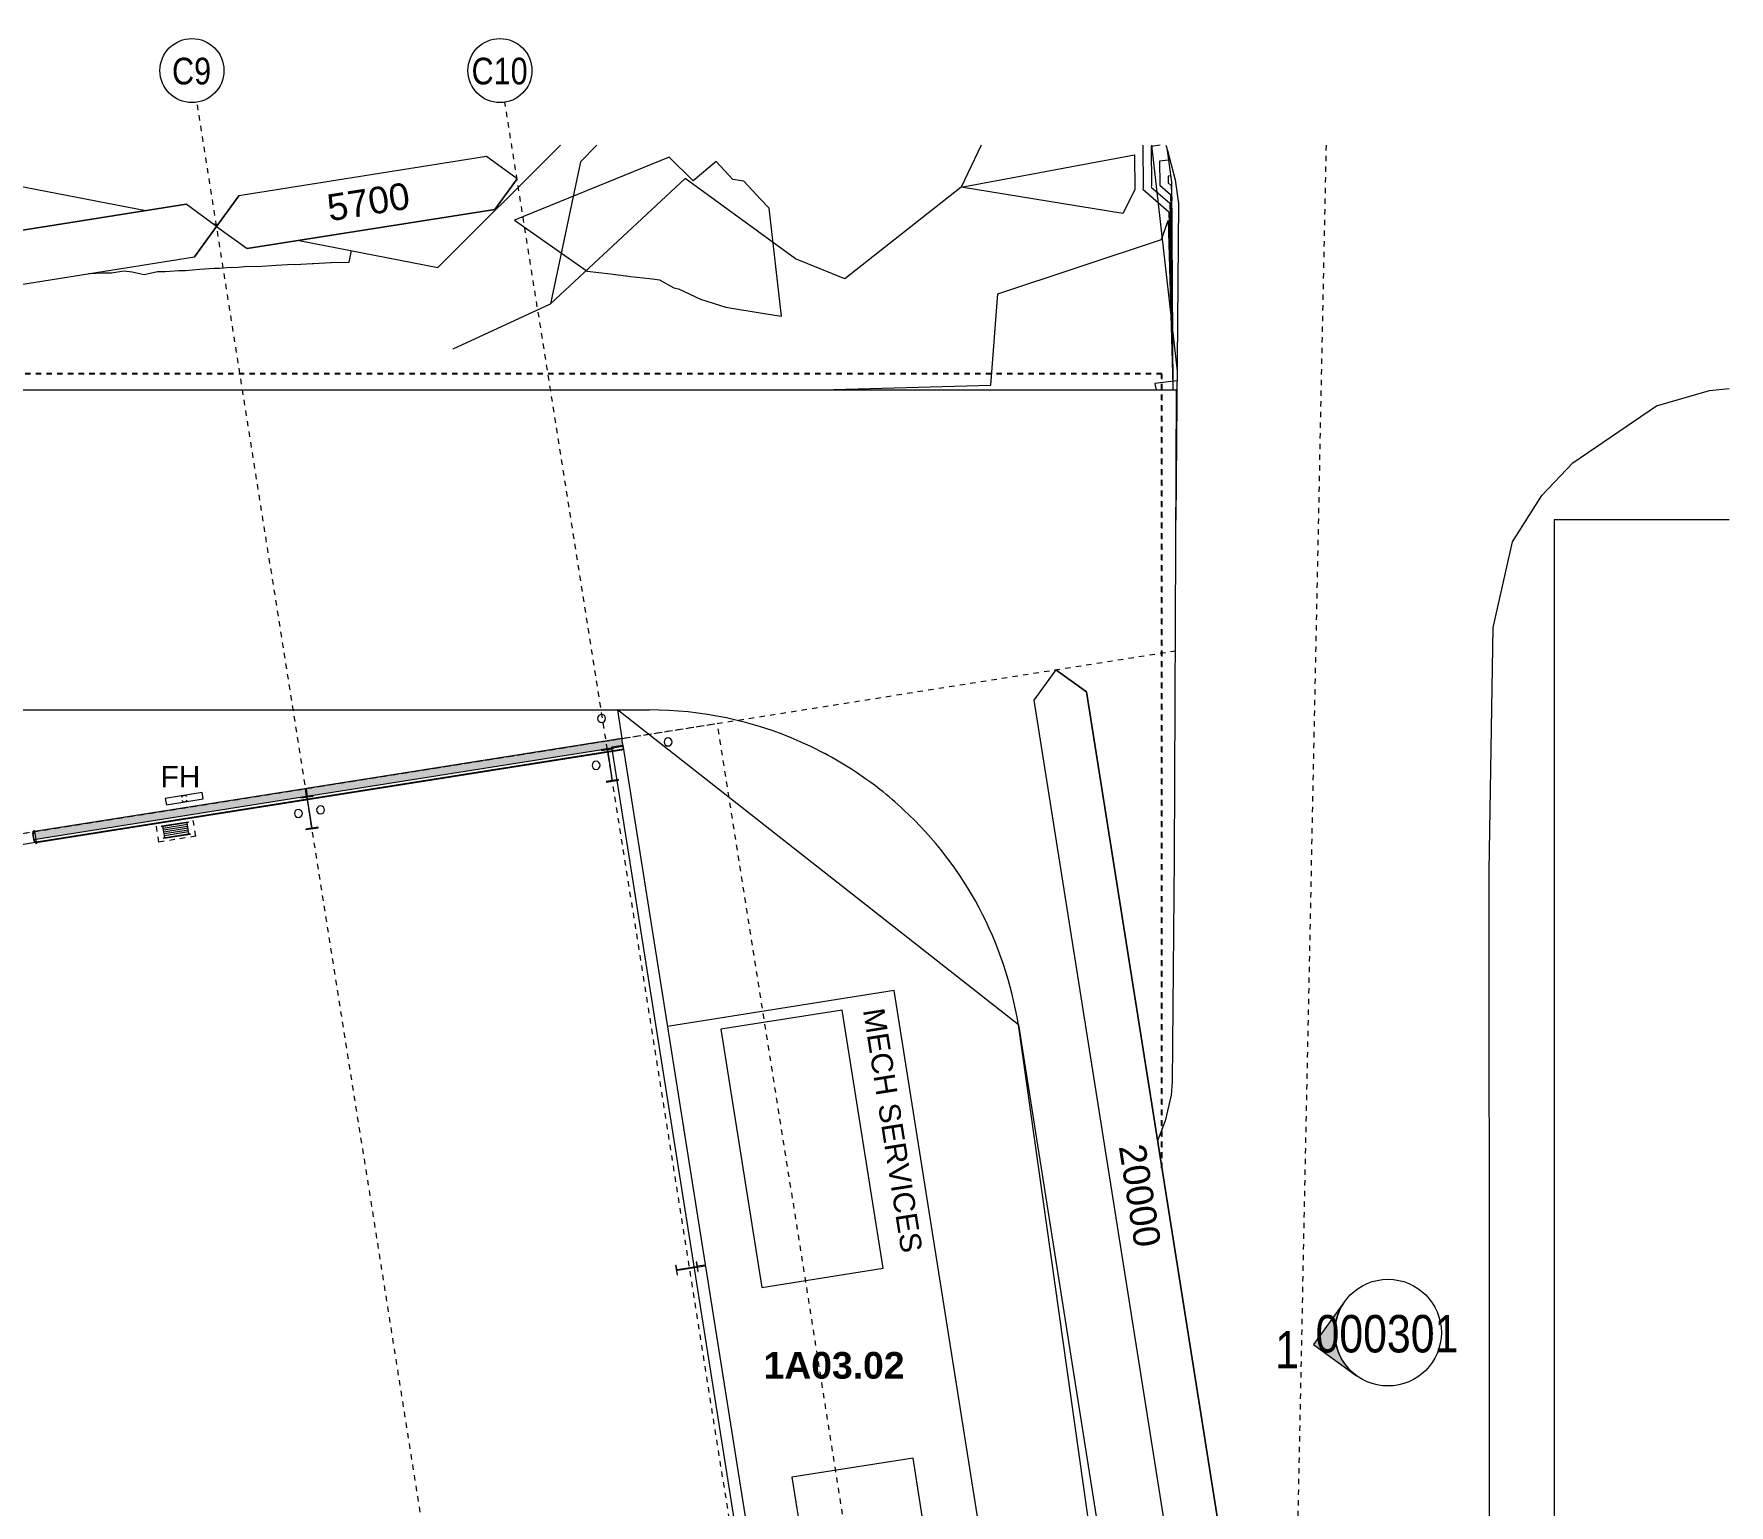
# Model space of a CAD drawing. Header units: metres. Extents: x -2358 to -2214, y 3875 to 4066.
# Drawn here: x -2248.12 to -2216.36, y 4038.24 to 4065.81 of the extents above; entities that cross this region are included whole.
import ezdxf

# ---------------------------------------------------------------- set-up
doc = ezdxf.new("R2010")
doc.units = ezdxf.units.M
for name, pattern in [('AEC_Double Dash', [0.039, 0.015, -0.004, 0.006, -0.004, 0.006, -0.004]), ('BOUNDARY Tighter', [0.008, 0.004, -0.002, 0, -0.002]), ('Grid Line', [0.021, 0.012, -0.003, 0.003, -0.003]), ('Hidden', [0.006, 0.004, -0.002]), ('Overhead', [0.004, 0.0025, -0.0015])]:
    doc.linetypes.add(name, pattern=pattern)
for name, color, linetype, lineweight in [('A-ANNO-NOTE', 131, 'Continuous', 5), ('A-AREA-IDEN', 2, 'Continuous', 5), ('A-DETL', 90, 'Continuous', 13), ('A-DETL-GENF', 92, 'Continuous', 5), ('A-DOOR-FRAM', 31, 'Continuous', 5), ('A-FLOR', 192, 'Continuous', 5), ('A-FLOR-OVHD', 1, 'Overhead', 5), ('A-GENM', 13, 'Continuous', 5), ('A-WALL', 113, 'Continuous', 5), ('A-WALL-FNSH', 113, 'Continuous', 13), ('A-WALL-PATT', 111, 'Continuous', 13), ('C-PRKG', 70, 'Continuous', 5), ('C-PROP-LINE', 91, 'AEC_Double Dash', 13), ('C-TOPO', 7, 'Continuous', 5), ('C-TOPO-MAJR', 7, 'Continuous', 20), ('C-TOPO-MINR', 7, 'Continuous', 5), ('F-FIRE', 13, 'Continuous', 5), ('F-FIRE-IDEN', 13, 'Continuous', 5), ('G-ANNO-SYMB', 111, 'Continuous', 5), ('G-ANNO-TEXT', 231, 'Continuous', 5), ('P-SANR-FIXT', 6, 'Continuous', 5), ('P-SANR-FIXT-HDLN', 131, 'Hidden', 5), ('S-BEAM', 12, 'Continuous', 5), ('S-COLS', 52, 'Continuous', 5), ('S-GRID', 1, 'Continuous', 5), ('S-GRID-IDEN', 1, 'Continuous', 5)]:
    doc.layers.add(name, color=color, linetype=linetype, lineweight=lineweight)
doc.styles.add('Arial', font='arial.ttf', dxfattribs={"height": 0.5})
doc.styles.add('Arial Narrow', font='ARIALN.TTF', dxfattribs={"height": 0.5})
doc.styles.add('Arial Narrow_1', font='ARIALN.TTF', dxfattribs={"height": 0.7})
doc.styles.add('Arial_2', font='arial.ttf', dxfattribs={"height": 0.4})
doc.styles.add('Arial_B_1', font='arialbd.ttf', dxfattribs={"height": 0.5})

# ---------------------------------------------------------------- blocks, each defined once
blk = doc.blocks.new('Generic Models 1 - Generic Models 1-392193-GA - Part B')
at = {"layer": 'A-GENM', "lineweight": 13}
for p, q in [((-2219.637, 4056.708), (-2219.637, 4013.144)), ((-2216.356, 4056.708), (-2219.637, 4056.708)), ((-2219.637, 4016.144), (-2219.637, 4013.144)), ((-2219.337, 4016.144), (-2219.637, 4016.144)), ((-2219.337, 4013.444), (-2219.337, 4016.144)), ((-2216.637, 4013.444), (-2219.337, 4013.444)), ((-2216.637, 4013.144), (-2216.637, 4013.444)), ((-2219.637, 4013.144), (-2216.637, 4013.144)), ((-2219.637, 4013.144), (-2216.356, 4013.144))]:
    blk.add_line(p, q, dxfattribs=at)
blk = doc.blocks.new('Hydrant_double7 - Hydrant_double-1019415-GA - Part B')
at = {"layer": 'F-FIRE'}
for p, q in [((-2397.509, 3973.38), (-2398.171, 3973.152)), ((-2397.47, 3973.267), (-2397.509, 3973.38)), ((-2398.171, 3973.152), (-2398.132, 3973.039)), ((-2398.132, 3973.039), (-2397.47, 3973.267))]:
    blk.add_line(p, q, dxfattribs=at)
for start, end in [(49.0004, 166.004), (229.0004, 346.004)]:
    blk.add_arc((-2397.82, 3973.209), 0.06, start, end, dxfattribs=at)
blk = doc.blocks.new('Structural Framing 14 - Structural Framing 1-1145661-GA - Part B')
at = {"layer": 'S-BEAM', "lineweight": 13}
for p, q in [((-2242.892, 4051.539), (-2243.119, 4051.503)), ((-2243.119, 4051.503), (-2243.118, 4051.493)), ((-2243.118, 4051.493), (-2243.009, 4051.51)), ((-2243.009, 4051.51), (-2242.917, 4050.927)), ((-2242.999, 4051.512), (-2242.891, 4051.529)), ((-2242.907, 4050.929), (-2242.999, 4051.512)), ((-2242.891, 4051.529), (-2242.892, 4051.539)), ((-2242.917, 4050.927), (-2243.026, 4050.91)), ((-2243.026, 4050.91), (-2243.024, 4050.9)), ((-2243.024, 4050.9), (-2242.797, 4050.936)), ((-2242.798, 4050.946), (-2242.907, 4050.929)), ((-2242.797, 4050.936), (-2242.798, 4050.946)), ((-2236.777, 4012.93), (-2237.004, 4012.894)), ((-2237.004, 4012.894), (-2237.003, 4012.884)), ((-2237.003, 4012.884), (-2236.894, 4012.901)), ((-2236.894, 4012.901), (-2236.802, 4012.319)), ((-2236.884, 4012.903), (-2236.775, 4012.92)), ((-2236.792, 4012.32), (-2236.884, 4012.903)), ((-2236.775, 4012.92), (-2236.777, 4012.93)), ((-2236.802, 4012.319), (-2236.91, 4012.301)), ((-2236.91, 4012.301), (-2236.909, 4012.292)), ((-2236.909, 4012.292), (-2236.682, 4012.328)), ((-2236.683, 4012.337), (-2236.792, 4012.32)), ((-2236.682, 4012.328), (-2236.683, 4012.337))]:
    blk.add_line(p, q, dxfattribs=at)
blk = doc.blocks.new('Structural Framing 19 - Structural Framing 1-1145889-GA - Part B')
at = {"layer": 'S-BEAM', "lineweight": 13}
for p, q in [((-2237.262, 4052.43), (-2237.49, 4052.394)), ((-2237.49, 4052.394), (-2237.488, 4052.385)), ((-2237.488, 4052.385), (-2237.379, 4052.402)), ((-2237.379, 4052.402), (-2237.287, 4051.819)), ((-2237.369, 4052.403), (-2237.261, 4052.421)), ((-2237.277, 4051.821), (-2237.369, 4052.403)), ((-2237.261, 4052.421), (-2237.262, 4052.43)), ((-2237.287, 4051.819), (-2237.396, 4051.802)), ((-2237.396, 4051.802), (-2237.394, 4051.792)), ((-2237.394, 4051.792), (-2237.167, 4051.828)), ((-2237.169, 4051.838), (-2237.277, 4051.821)), ((-2237.167, 4051.828), (-2237.169, 4051.838)), ((-2231.146, 4013.812), (-2231.373, 4013.776)), ((-2231.373, 4013.776), (-2231.371, 4013.766)), ((-2231.371, 4013.766), (-2231.263, 4013.783)), ((-2231.263, 4013.783), (-2231.17, 4013.201)), ((-2231.253, 4013.785), (-2231.144, 4013.802)), ((-2231.16, 4013.202), (-2231.253, 4013.785)), ((-2231.144, 4013.802), (-2231.146, 4013.812)), ((-2231.17, 4013.201), (-2231.279, 4013.183)), ((-2231.279, 4013.183), (-2231.277, 4013.173)), ((-2231.277, 4013.173), (-2231.05, 4013.209)), ((-2231.052, 4013.219), (-2231.16, 4013.202)), ((-2231.05, 4013.209), (-2231.052, 4013.219))]:
    blk.add_line(p, q, dxfattribs=at)
blk = doc.blocks.new('Mechanical - Condensers - Mechanical - Condensers-1249279-GA - Part B')
at = {"layer": 'A-GENM', "lineweight": 13}
for p, q in [((-2232.977, 4047.519), (-2235.249, 4047.159)), ((-2232.21, 4042.68), (-2232.977, 4047.519)), ((-2235.249, 4047.159), (-2234.482, 4042.32)), ((-2234.482, 4042.32), (-2232.21, 4042.68)), ((-2231.647, 4039.124), (-2233.919, 4038.764)), ((-2230.881, 4034.284), (-2231.647, 4039.124)), ((-2233.919, 4038.764), (-2233.152, 4033.924))]:
    blk.add_line(p, q, dxfattribs=at)
blk = doc.blocks.new('Structural Framing 24 - Structural Framing 1-1264814-GA - Part B')
at = {"layer": 'S-BEAM', "lineweight": 13}
for p, q in [((-2253.263, 4049.896), (-2253.49, 4049.86)), ((-2253.49, 4049.86), (-2253.489, 4049.85)), ((-2253.489, 4049.85), (-2253.38, 4049.867)), ((-2253.38, 4049.867), (-2253.288, 4049.285)), ((-2253.37, 4049.869), (-2253.261, 4049.886)), ((-2253.278, 4049.286), (-2253.37, 4049.869)), ((-2253.261, 4049.886), (-2253.263, 4049.896)), ((-2253.288, 4049.285), (-2253.396, 4049.268)), ((-2253.396, 4049.268), (-2253.395, 4049.258)), ((-2253.395, 4049.258), (-2253.168, 4049.294)), ((-2253.169, 4049.304), (-2253.278, 4049.286)), ((-2253.168, 4049.294), (-2253.169, 4049.304)), ((-2247.148, 4011.287), (-2247.375, 4011.251)), ((-2247.375, 4011.251), (-2247.373, 4011.242)), ((-2247.373, 4011.242), (-2247.265, 4011.259)), ((-2247.265, 4011.259), (-2247.172, 4010.676)), ((-2247.255, 4011.26), (-2247.146, 4011.278)), ((-2247.162, 4010.678), (-2247.255, 4011.26)), ((-2247.146, 4011.278), (-2247.148, 4011.287)), ((-2247.172, 4010.676), (-2247.281, 4010.659)), ((-2247.281, 4010.659), (-2247.279, 4010.649)), ((-2247.279, 4010.649), (-2247.052, 4010.685)), ((-2247.054, 4010.695), (-2247.162, 4010.678)), ((-2247.052, 4010.685), (-2247.054, 4010.695))]:
    blk.add_line(p, q, dxfattribs=at)
blk = doc.blocks.new('Downpipe - L Spreader - Default-3252556-GA - Part B')
at = {"layer": 'P-SANR-FIXT'}
for start, end in [(0, 180), (180, 0)]:
    blk.add_arc((-0.04, 0.15), 0.075, start, end, dxfattribs=at)
blk = doc.blocks.new('Plumbing_FHR_AAA - 500mm Dia x 240mm D-1557692-GA - Part B')
at = {"layer": 'P-SANR-FIXT'}
for p, q in [((-0.125, 0.4045), (0.375, 0.4045)), ((-0.125, 0.3895), (-0.125, 0.4045)), ((0.375, 0.3895), (-0.125, 0.3895)), ((-0.105, 0.3895), (-0.105, 0.1795)), ((-0.105, 0.3545), (0.355, 0.3545)), ((-0.105, 0.3195), (0.355, 0.3195)), ((0.355, 0.3895), (0.355, 0.1795)), ((0.375, 0.4045), (0.375, 0.3895)), ((-0.125, 0.1795), (0.375, 0.1795)), ((-0.125, 0.1645), (-0.125, 0.1795)), ((0.375, 0.1645), (-0.125, 0.1645)), ((-0.105, 0.2845), (0.355, 0.2845)), ((-0.105, 0.2495), (0.355, 0.2495)), ((-0.105, 0.2145), (0.355, 0.2145)), ((0.375, 0.1795), (0.375, 0.1645))]:
    blk.add_line(p, q, dxfattribs=at)
at = {"layer": 'P-SANR-FIXT-HDLN'}
for p, q in [((-0.225, 0.4545), (-0.225, 0.1045)), ((-0.225, 0.4545), (0.475, 0.4545)), ((0.475, 0.4545), (0.475, 0.1045))]:
    blk.add_line(p, q, dxfattribs=at)
blk = doc.blocks.new('X_Door-Frame-Metal - Standard-3510026-GA - Part B')
at = {"layer": 'A-DOOR-FRAM'}
for p, q in [((-0.923, 0.1195), (-0.943, 0.1195)), ((-0.943, 0.1195), (-0.943, 0.1055)), ((-0.943, 0.1055), (-0.928, 0.1055)), ((-0.941, 0.1075), (-0.941, 0.1175)), ((-0.941, 0.1175), (-0.925, 0.1175)), ((-0.941, 0.1175), (-0.941, 0.1075)), ((-0.928, 0.1075), (-0.941, 0.1075)), ((-0.928, 0.1055), (-0.928, 0.1075)), ((-0.925, 0.1175), (-0.925, 0.0765)), ((-0.925, 0.0765), (-0.9, 0.0765)), ((-0.923, 0.0785), (-0.923, 0.1195)), ((-0.898, 0.0785), (-0.923, 0.0785)), ((-0.9, 0.0765), (-0.9, -0.0765)), ((-0.898, -0.0785), (-0.898, 0.0785)), ((0.923, 0.0785), (0.898, 0.0785)), ((0.898, 0.0785), (0.898, -0.0785)), ((0.9, -0.0765), (0.9, 0.0765)), ((0.9, 0.0765), (0.925, 0.0765)), ((0.943, 0.1195), (0.923, 0.1195)), ((0.923, 0.1195), (0.923, 0.0785)), ((0.925, 0.0765), (0.925, 0.1175)), ((0.925, 0.1175), (0.941, 0.1175)), ((0.941, 0.1075), (0.928, 0.1075)), ((0.928, 0.1075), (0.928, 0.1055)), ((0.928, 0.1055), (0.943, 0.1055)), ((0.941, 0.1175), (0.941, 0.1075)), ((0.941, 0.1075), (0.941, 0.1175)), ((0.943, 0.1055), (0.943, 0.1195)), ((-0.928, -0.1055), (-0.943, -0.1055)), ((-0.943, -0.1055), (-0.943, -0.1195)), ((-0.943, -0.1195), (-0.923, -0.1195)), ((-0.941, -0.1075), (-0.928, -0.1075)), ((-0.941, -0.1175), (-0.941, -0.1075)), ((-0.941, -0.1075), (-0.941, -0.1175)), ((-0.925, -0.1175), (-0.941, -0.1175)), ((-0.928, -0.1075), (-0.928, -0.1055)), ((-0.9, -0.0765), (-0.925, -0.0765)), ((-0.925, -0.0765), (-0.925, -0.1175)), ((-0.923, -0.1195), (-0.923, -0.0785)), ((-0.923, -0.0785), (-0.898, -0.0785)), ((0.898, -0.0785), (0.923, -0.0785)), ((0.925, -0.0765), (0.9, -0.0765)), ((0.923, -0.0785), (0.923, -0.1195)), ((0.923, -0.1195), (0.943, -0.1195)), ((0.925, -0.1175), (0.925, -0.0765)), ((0.941, -0.1175), (0.925, -0.1175)), ((0.943, -0.1055), (0.928, -0.1055)), ((0.928, -0.1055), (0.928, -0.1075)), ((0.928, -0.1075), (0.941, -0.1075)), ((0.941, -0.1075), (0.941, -0.1175)), ((0.941, -0.1175), (0.941, -0.1075)), ((0.943, -0.1195), (0.943, -0.1055))]:
    blk.add_line(p, q, dxfattribs=at)
blk = doc.blocks.new('Bollard_Typical - 150mm Diameter - BOL001 _fixed_-1895789-GA - Part B')
at = {"layer": 'C-PRKG'}
for start, end in [(360, 180), (180, 0)]:
    blk.add_arc((0.0012, -0.075), 0.075, start, end, dxfattribs=at)
blk = doc.blocks.new('Family - ___-240017-GA - Part B')
at = {"layer": 'C-PROP-LINE', "color": 1}
for q in [(-2260.611, 4059.444), (-2226.983, 4044.556)]:
    blk.add_line((-2226.983, 4059.444), q, dxfattribs=at)
blk = doc.blocks.new('Family - ___-284748-GA - Part B')
at = {"layer": 'C-PROP-LINE', "color": 1}
for p, q in [((-2223.909, 4063.727), (-2224.611, 4029.575)), ((-2224.727, 4023.916), (-2225.151, 4003.276)), ((-2225.151, 4003.276), (-2216.356, 4003.097))]:
    blk.add_line(p, q, dxfattribs=at)
blk = doc.blocks.new('Dimension - Grids _2D_ - 1-200-2186991-GA - Part B')
at = {"layer": 'A-DETL-GENF'}
for p, q in [((-4.573, 0.5), (-5.073, 0)), ((-5.073, 0), (-4.573, 0.5)), ((4.927, 0.5), (-4.573, 0.5)), ((-4.573, 0.5), (4.927, 0.5)), ((5.427, 0), (4.927, 0.5)), ((5.427, 0), (4.927, 0.5)), ((-5.073, 0), (-4.573, -0.5)), ((-5.073, 0), (-4.573, -0.5)), ((4.927, -0.5), (5.427, 0)), ((5.427, 0), (4.927, -0.5)), ((-4.573, -0.5), (4.927, -0.5)), ((-4.573, -0.5), (4.927, -0.5))]:
    blk.add_line(p, q, dxfattribs=at)
blk = doc.blocks.new('Dimension - Grids _2D_ - 1-200-639481-GA - Part B')
at = {"layer": 'A-DETL-GENF'}
for p, q in [((-9.323, 0.5), (-9.823, 0)), ((-9.823, 0), (-9.323, 0.5)), ((9.677, 0.5), (-9.323, 0.5)), ((-9.323, 0.5), (9.677, 0.5)), ((10.177, 0), (9.677, 0.5)), ((10.177, 0), (9.677, 0.5)), ((-9.823, 0), (-9.323, -0.5)), ((-9.823, 0), (-9.323, -0.5)), ((9.677, -0.5), (10.177, 0)), ((10.177, 0), (9.677, -0.5)), ((-9.323, -0.5), (9.677, -0.5)), ((-9.323, -0.5), (9.677, -0.5))]:
    blk.add_line(p, q, dxfattribs=at)
blk = doc.blocks.new('Dimension - Grids _2D_ - 1-200-2187167-GA - Part B')
at = {"layer": 'A-DETL-GENF'}
for p, q in [((-2.173, 0.5), (-2.673, 0)), ((-2.673, 0), (-2.173, 0.5)), ((2.527, 0.5), (-2.173, 0.5)), ((-2.173, 0.5), (2.527, 0.5)), ((3.027, 0), (2.527, 0.5)), ((3.027, 0), (2.527, 0.5)), ((-2.673, 0), (-2.173, -0.5)), ((-2.673, 0), (-2.173, -0.5)), ((2.527, -0.5), (3.027, 0)), ((3.027, 0), (2.527, -0.5)), ((-2.173, -0.5), (2.527, -0.5)), ((-2.173, -0.5), (2.527, -0.5))]:
    blk.add_line(p, q, dxfattribs=at)
blk = doc.blocks.new('Grid - A1-3055139-GA - Part B')
at = {"layer": 'S-GRID-IDEN'}
blk.add_circle((0, 0), 0.003, dxfattribs=at)
blk = doc.blocks.new('Elevation - Black 2-3055161-GA - Part B')
at = {"layer": 'G-ANNO-SYMB'}
blk.add_circle((0, 0), 0.005, dxfattribs=at)
blk = doc.blocks.new('Elevation - Black 2-3055010-GA - Part B')
at = {"layer": 'G-ANNO-SYMB'}
h = blk.add_hatch(color=256, dxfattribs=at)
edge = h.paths.add_edge_path()
edge.add_line((-0.00354, 0.00354), (0, 0.00707))
edge.add_line((0, 0.00707), (0.00354, 0.00354))
edge.add_arc((0, 0), 0.005, 45, 135)
for p, q in [((0, 0.00707), (-0.00354, 0.00354)), ((0, 0.00707), (-0.00354, 0.00354)), ((0.00354, 0.00354), (0, 0.00707)), ((0.00354, 0.00354), (0, 0.00707))]:
    blk.add_line(p, q, dxfattribs=at)
blk.add_arc((0, 0), 0.005, 45, 135, dxfattribs=at)
blk.add_arc((0, 0), 0.005, 45, 135, dxfattribs=at)

msp = doc.modelspace()

# ---------------------------------------------------------------- hatches: boundary and pattern name
at = {"layer": 'A-WALL-PATT', "lineweight": 5}
h = msp.add_hatch(dxfattribs=at)
h.set_pattern_fill('FP_2', color=256, style=0, pattern_type=2)
h.set_pattern_definition([(50, (0, 0), (1.45712932, -0.12721804), [0.1524, -1.676]), (355, (0, 0), (-0.281945, 1.5283891), [0.12192, -1.341]), (100.451, (0.1215, -0.0106), (1.1754654, 1.40045604), [0.12952, -1.425]), (46.184, (0, 0.4064), (2.1690393, -0.336383), [0.2286, -2.515]), (96.636, (0.1807, 0.3784), (1.8989447, 1.9797078), [0.19428, -2.137]), (351.184, (0, 0.4064), (1.8987952, 1.9793723), [0.18288, -2.012]), (21, (0.2032, 0.3048), (1.2127575, -0.81769772), [0.1524, -1.676]), (326, (0.2032, 0.3048), (0.4943831, 1.4734489), [0.12192, -1.341]), (71.451, (0.3043, 0.2366), (1.70703975, 0.65498953), [0.12952, -1.425]), (37.5, (0, 0), (0.02470865, 0.67643463), [0.06706, -1.258, 0.06706, -1.294, -1.346]), (37.5, (0, 0), (0.02470865, 0.67643463), [-2.686, 0.06706, -1.279]), (7.5, (0, 0), (0.5345543, 0.80143977), [0.06706, -0.70917, 0.06706, -1.227, -0.51308]), (7.5, (0, 0), (0.5345543, 0.80143977), [-2.071, 0.06706, -0.44602]), (327.5, (-0.45314, 0), (1.08472329, -0.04582854), [0.06706, -0.44094, 0.06706, -1.518, -2.103]), (327.5, (-0.45314, 0), (1.08472329, -0.04582854), [-2.093, 0.06706, -2.036]), (317.5, (-0.6563, 0), (1.18503097, 0.20341692), [0.06706, -0.59334, 0.06706, -0.98552, -1.494]), (317.5, (-0.6563, 0), (1.18503097, 0.20341692), [-1.713, 0.06706, -1.426])])
h.paths.add_polyline_path([(-2326.1197, 4038.3563), (-2326.0135, 4038.3731), (-2326.0354, 4038.5114), (-2326.0469, 4038.5197), (-2326.1432, 4038.5045)])
h.paths.add_polyline_path([(-2325.9987, 4038.3755), (-2314.5539, 4040.1882), (-2314.5784, 4040.3362), (-2326.0123, 4038.5252), (-2326.0206, 4038.5138)])
h.paths.add_polyline_path([(-2309.6154, 4040.9704), (-2308.1769, 4041.1983), (-2308.2003, 4041.3465), (-2309.6389, 4041.1186)])
h.paths.add_polyline_path([(-2306.3338, 4041.4902), (-2305.2375, 4041.6639), (-2305.2594, 4041.8021), (-2305.2709, 4041.8105), (-2306.3573, 4041.6384), (-2306.3476, 4041.577)])
h.paths.add_polyline_path([(-2305.2227, 4041.6662), (-2294.8668, 4043.3065), (-2294.8887, 4043.4448), (-2294.9001, 4043.4531), (-2305.2363, 4041.8159), (-2305.2446, 4041.8045)])
h.paths.add_polyline_path([(-2294.852, 4043.3088), (-2287.4354, 4044.4835), (-2287.4589, 4044.6317), (-2294.8656, 4043.4585), (-2294.8739, 4043.4471)])
h.paths.add_polyline_path([(-2285.5924, 4044.7755), (-2284.4961, 4044.9491), (-2284.518, 4045.0874), (-2284.5294, 4045.0957), (-2285.6159, 4044.9236), (-2285.6062, 4044.8622)])
h.paths.add_polyline_path([(-2284.4813, 4044.9515), (-2282.5067, 4045.2642), (-2282.5313, 4045.4122), (-2284.4948, 4045.1012), (-2284.5032, 4045.0897)])
h.paths.add_polyline_path([(-2277.5683, 4046.0464), (-2274.1254, 4046.5917), (-2274.1473, 4046.73), (-2274.1587, 4046.7383), (-2277.5918, 4046.1946)])
h.paths.add_polyline_path([(-2274.1105, 4046.5941), (-2263.7546, 4048.2343), (-2263.7765, 4048.3726), (-2263.788, 4048.3809), (-2274.1241, 4046.7438), (-2274.1324, 4046.7324)])
h.paths.add_polyline_path([(-2263.7398, 4048.2367), (-2253.3839, 4049.877), (-2253.4058, 4050.0152), (-2253.4173, 4050.0236), (-2263.7534, 4048.3864), (-2263.7617, 4048.375)])
h.paths.add_polyline_path([(-2253.3691, 4049.8793), (-2249.9318, 4050.4238), (-2249.9553, 4050.5719), (-2253.3827, 4050.029), (-2253.391, 4050.0176)])
h.paths.add_polyline_path([(-2248.0888, 4050.7157), (-2243.0132, 4051.5196), (-2243.0351, 4051.6579), (-2243.0465, 4051.6662), (-2248.1122, 4050.8638), (-2248.1025, 4050.8025)])
h.paths.add_polyline_path([(-2242.9984, 4051.5219), (-2237.0797, 4052.4594), (-2237.1031, 4052.6076), (-2243.012, 4051.6717), (-2243.0203, 4051.6602)])
h = msp.add_hatch(dxfattribs=at)
h.set_pattern_fill('FP_1', color=256, style=0, pattern_type=2)
h.set_pattern_definition([(0, (0, 0), (0.8128, 0.2032), [0.06706, -0.54254, 0.06706, -0.54254, -3.251]), (0, (0, 0), (0.8128, 0.2032), [-1.219, 0.06706, -1.152, 0.06706, -0.54254, -1.422]), (0, (0, 0), (0.8128, 0.2032), [-3.048, 0.06706, -0.33934, 0.06706, -0.94894]), (120, (0.3048, 0.1016), (-0.582376362, 0.602305448), [0.06706, -0.54254, 0.06706, -0.54254, -3.251]), (120, (0.3048, 0.1016), (-0.582376362, 0.602305448), [-1.219, 0.06706, -1.152, 0.06706, -0.54254, -1.422]), (120, (0.3048, 0.1016), (-0.582376362, 0.602305448), [-3.048, 0.06706, -0.33934, 0.06706, -0.94894]), (240, (0.4064, 0.508), (-0.230423638, -0.805505448), [0.06706, -0.54254, 0.06706, -0.54254, -3.251]), (240, (0.4064, 0.508), (-0.230423638, -0.805505448), [-1.219, 0.06706, -1.152, 0.06706, -0.54254, -1.422]), (240, (0.4064, 0.508), (-0.230423638, -0.805505448), [-3.048, 0.06706, -0.33934, 0.06706, -0.94894])])
h.paths.add_polyline_path([(-2325.9623, 4038.3215), (-2314.5446, 4040.13), (-2314.5461, 4040.1389), (-2325.9637, 4038.3304)])
h.paths.add_polyline_path([(-2309.6062, 4040.9122), (-2308.1676, 4041.14), (-2308.169, 4041.1489), (-2309.6076, 4040.9211), (-2309.6063, 4040.9127)])
h.paths.add_polyline_path([(-2306.3246, 4041.4319), (-2287.4262, 4044.4253), (-2287.4276, 4044.4342), (-2306.326, 4041.4408), (-2306.3247, 4041.4325)])
h.paths.add_polyline_path([(-2285.5832, 4044.7172), (-2282.4975, 4045.2059), (-2282.4989, 4045.2148), (-2285.5846, 4044.7261), (-2285.5833, 4044.7178)])
h.paths.add_polyline_path([(-2277.5591, 4045.9881), (-2249.9226, 4050.3655), (-2249.924, 4050.3744), (-2256.0967, 4049.3967), (-2277.5605, 4045.997), (-2277.5591, 4045.9887)])
h.paths.add_polyline_path([(-2248.0795, 4050.6574), (-2237.0704, 4052.4011), (-2237.0718, 4052.41), (-2248.081, 4050.6663), (-2248.0796, 4050.658)])

# ---------------------------------------------------------------- linework, layer by layer
at = {"layer": 'A-DETL', "linetype": 'BOUNDARY Tighter', "lineweight": 25}
for p, q in [((-2226.9834, 4059.4439), (-2260.6109, 4059.4439)), ((-2226.9834, 4044.5555), (-2226.9834, 4059.4439))]:
    msp.add_line(p, q, dxfattribs=at)
at = {"layer": 'A-FLOR'}
for p, q in [((-2226.9113, 4063.7266), (-2226.8798, 4063.6275)), ((-2226.8798, 4063.6275), (-2226.7375, 4063.0761)), ((-2226.7375, 4063.0761), (-2226.673, 4062.6324)), ((-2226.673, 4062.6324), (-2226.7261, 4056.7011)), ((-2246.2889, 4059.1439), (-2226.7147, 4059.1439)), ((-2226.7147, 4059.1439), (-2226.7558, 4050.3718)), ((-2217.718, 4058.8388), (-2216.7206, 4059.1303)), ((-2216.7206, 4059.1303), (-2216.3559, 4059.1683)), ((-2219.2826, 4057.7721), (-2217.718, 4058.8388)), ((-2219.863, 4057.1609), (-2219.2826, 4057.7721)), ((-2220.4139, 4056.2953), (-2219.863, 4057.1609)), ((-2220.7761, 4054.6901), (-2220.4139, 4056.2953)), ((-2220.8511, 4050.1288), (-2220.7761, 4054.6901)), ((-2256.8577, 4053.1439), (-2236.5882, 4053.1439)), ((-2237.1881, 4053.1439), (-2237.1031, 4052.6076)), ((-2243.012, 4051.6717), (-2243.0465, 4051.6662)), ((-2248.0888, 4050.7157), (-2248.1218, 4050.7104)), ((-2226.7558, 4050.3718), (-2226.7918, 4046.1765)), ((-2220.8429, 4040.8861), (-2220.8511, 4050.1288)), ((-2232.0011, 4047.8825), (-2236.2482, 4047.2098)), ((-2229.7273, 4033.5265), (-2232.0011, 4047.8825)), ((-2229.6744, 4047.239), (-2226.873, 4029.5521)), ((-2226.7918, 4046.1765), (-2226.8105, 4045.924)), ((-2226.8105, 4045.924), (-2226.9219, 4045.4405)), ((-2226.9219, 4045.4405), (-2227.0644, 4045.067)), ((-2235.5419, 4042.7509), (-2235.5365, 4042.7163)), ((-2220.8478, 4031.0206), (-2220.8429, 4040.8861))]:
    msp.add_line(p, q, dxfattribs=at)
for start, end in [(66.17657, 90), (51.88251, 66.17657), (61.41188, 62.60305), (47.11782, 51.88251), (9.00033, 47.11782)]:
    msp.add_arc((-2236.5882, 4046.1439), 7, start, end, dxfattribs=at)
at = {"layer": 'A-FLOR-OVHD'}
for p in [(-2326.1318, 4038.5063), (-2232.1858, 4033.132)]:
    msp.add_line(p, (-2235.3154, 4052.8907), dxfattribs=at)
at = {"layer": 'A-WALL'}
for p, q in [((-2237.0718, 4052.41), (-2248.081, 4050.6663)), ((-2237.2897, 4052.4497), (-2237.0833, 4052.4824)), ((-2231.0847, 4013.2738), (-2237.2897, 4052.4497)), ((-2237.0833, 4052.4824), (-2235.5419, 4042.7509)), ((-2248.1201, 4050.8626), (-2248.1122, 4050.8638)), ((-2248.0894, 4050.6558), (-2249.9127, 4050.367)), ((-2248.0795, 4050.6574), (-2248.0874, 4050.6561)), ((-2235.5503, 4042.7395), (-2235.6885, 4042.7176)), ((-2235.6885, 4042.7176), (-2235.6862, 4042.7028)), ((-2235.6862, 4042.7028), (-2235.5479, 4042.7247)), ((-2235.5419, 4042.7509), (-2235.5503, 4042.7395)), ((-2235.5479, 4042.7247), (-2235.5365, 4042.7163)), ((-2235.5365, 4042.7163), (-2233.9775, 4032.874))]:
    msp.add_line(p, q, dxfattribs=at)
at = {"layer": 'A-WALL', "color": 250, "lineweight": 13}
for p, q in [((-2237.1031, 4052.6076), (-2243.012, 4051.6717)), ((-2237.0797, 4052.4594), (-2242.9984, 4051.5219)), ((-2237.0797, 4052.4594), (-2237.1031, 4052.6076)), ((-2243.0465, 4051.6662), (-2248.1122, 4050.8638)), ((-2243.0132, 4051.5196), (-2248.0888, 4050.7157)), ((-2243.0351, 4051.6579), (-2243.0465, 4051.6662)), ((-2243.0132, 4051.5196), (-2243.0351, 4051.6579)), ((-2243.012, 4051.6717), (-2243.0203, 4051.6602)), ((-2243.0203, 4051.6602), (-2242.9984, 4051.5219)), ((-2248.1122, 4050.8638), (-2248.0888, 4050.7157))]:
    msp.add_line(p, q, dxfattribs=at)
at = {"layer": 'A-WALL', "color": 7}
for p, q in [((-2237.0718, 4052.41), (-2237.0797, 4052.4594)), ((-2242.9984, 4051.5219), (-2243.0132, 4051.5196)), ((-2248.0888, 4050.7157), (-2248.081, 4050.6663))]:
    msp.add_line(p, q, dxfattribs=at)
at = {"layer": 'A-WALL-FNSH', "color": 7, "lineweight": 5}
for p, q in [((-2248.0795, 4050.6574), (-2237.0704, 4052.4011)), ((-2237.0704, 4052.4011), (-2237.0718, 4052.41)), ((-2248.081, 4050.6663), (-2248.0795, 4050.6574))]:
    msp.add_line(p, q, dxfattribs=at)
at = {"layer": 'C-TOPO'}
for p, q in [((-2252.3315, 4063.7266), (-2246.0227, 4062.4997)), ((-2240.5509, 4061.4355), (-2238.251, 4063.7266)), ((-2227.1774, 4063.7266), (-2226.7011, 4059.4937)), ((-2226.8949, 4063.675), (-2226.8024, 4063.0327)), ((-2226.8024, 4063.0327), (-2226.78, 4059.1439)), ((-2246.0227, 4062.4997), (-2246.0227, 4062.4997)), ((-2244.7705, 4062.2561), (-2244.6732, 4062.2372)), ((-2243.1535, 4061.9416), (-2240.5509, 4061.4355)), ((-2250.248, 4059.1439), (-2246.2889, 4059.1439)), ((-2226.7043, 4059.1424), (-2226.7147, 4059.1439))]:
    msp.add_line(p, q, dxfattribs=at)
at = {"layer": 'C-TOPO-MAJR', "color": 9, "lineweight": 15}
for p, q in [((-2227.3439, 4063.7266), (-2227.3329, 4062.9283)), ((-2227.3329, 4062.9272), (-2227.3424, 4062.9014)), ((-2227.3424, 4062.9014), (-2226.8528, 4062.4766))]:
    msp.add_line(p, q, dxfattribs=at)
at = {"layer": 'C-TOPO-MAJR', "color": 8, "lineweight": 15}
for p, q in [((-2226.8621, 4063.4472), (-2227.0268, 4063.4235)), ((-2227.0268, 4063.4235), (-2227.0208, 4062.9893)), ((-2227.0208, 4062.9893), (-2227.0248, 4062.9787)), ((-2227.0248, 4062.9787), (-2226.8231, 4062.8038)), ((-2226.8231, 4062.8038), (-2226.7954, 4061.8212)), ((-2226.8528, 4062.4766), (-2226.7854, 4060.0904)), ((-2229.6744, 4047.239), (-2237.1881, 4053.1439)), ((-2227.6862, 4033.2125), (-2229.6744, 4047.239))]:
    msp.add_line(p, q, dxfattribs=at)
at = {"layer": 'C-TOPO-MINR', "color": 254}
for p, q in [((-2237.8795, 4063.411), (-2237.5763, 4063.7266)), ((-2230.3723, 4063.7266), (-2230.7431, 4062.9387)), ((-2230.7431, 4062.9387), (-2227.4979, 4063.5474)), ((-2227.4979, 4063.5474), (-2227.489, 4062.8962)), ((-2227.1871, 4063.7025), (-2227.1769, 4062.9583)), ((-2235.7692, 4063.0551), (-2236.2151, 4063.5028)), ((-2235.337, 4063.4227), (-2235.7692, 4063.0551)), ((-2235.0226, 4063.0827), (-2235.337, 4063.4227)), ((-2234.8196, 4063.0508), (-2235.0226, 4063.0827)), ((-2234.663, 4062.8814), (-2234.8196, 4063.0508)), ((-2234.5063, 4062.712), (-2234.663, 4062.8814)), ((-2230.7431, 4062.9387), (-2232.9291, 4061.2203)), ((-2227.7145, 4062.4473), (-2230.7431, 4062.9387)), ((-2227.489, 4062.8962), (-2227.5012, 4062.8628)), ((-2227.1769, 4062.9583), (-2227.1828, 4062.9421)), ((-2234.3438, 4062.5427), (-2234.5063, 4062.712)), ((-2227.5012, 4062.8628), (-2227.7145, 4062.4473)), ((-2230.059, 4060.9398), (-2226.9903, 4061.9608)), ((-2232.9291, 4061.2203), (-2233.8519, 4061.5953)), ((-2240.2673, 4059.9085), (-2238.4432, 4060.7514)), ((-2230.1893, 4059.2309), (-2230.059, 4060.9398)), ((-2233.3597, 4059.1439), (-2230.1893, 4059.2309)), ((-2226.7028, 4059.3077), (-2227.1193, 4059.2608)), ((-2227.1193, 4059.2608), (-2227.1102, 4059.2204)), ((-2227.1102, 4059.2204), (-2227.0928, 4059.1439))]:
    msp.add_line(p, q, dxfattribs=at)
at = {"layer": 'C-TOPO-MINR', "color": 253}
for p, q in [((-2227.0198, 4063.7266), (-2227.1871, 4063.7025)), ((-2236.2151, 4063.5028), (-2239.1164, 4062.3174)), ((-2237.8795, 4063.411), (-2238.4432, 4060.7514)), ((-2238.4432, 4060.7514), (-2235.9184, 4063.101)), ((-2233.8519, 4061.5953), (-2235.9184, 4063.101)), ((-2227.1836, 4062.9401), (-2226.838, 4062.6402)), ((-2226.8194, 4063.1512), (-2226.8665, 4063.1444)), ((-2226.8665, 4063.1444), (-2226.8648, 4063.0203)), ((-2226.8648, 4063.0203), (-2226.8659, 4063.0173)), ((-2226.8659, 4063.0173), (-2226.8083, 4062.9673)), ((-2226.8083, 4062.9673), (-2226.8004, 4062.6866)), ((-2226.838, 4062.6402), (-2226.7904, 4060.9558)), ((-2239.1164, 4062.3174), (-2237.7557, 4061.3653)), ((-2234.1154, 4060.5196), (-2234.3438, 4062.5427)), ((-2226.9903, 4061.9608), (-2226.8676, 4062.3131)), ((-2226.8676, 4062.3131), (-2226.7804, 4059.225)), ((-2242.1748, 4061.7513), (-2242.2176, 4061.5315)), ((-2247.0908, 4061.318), (-2247.0699, 4061.3191)), ((-2247.0699, 4061.3191), (-2246.8448, 4061.3309)), ((-2246.8448, 4061.3309), (-2246.6701, 4061.334)), ((-2246.6701, 4061.334), (-2246.4363, 4061.3733)), ((-2246.4363, 4061.3733), (-2246.2799, 4061.3508)), ((-2246.2799, 4061.3508), (-2246.0536, 4061.3024)), ((-2246.0536, 4061.3024), (-2245.8036, 4061.3569)), ((-2245.8036, 4061.3569), (-2245.6606, 4061.3558)), ((-2245.6606, 4061.3558), (-2245.409, 4061.3757)), ((-2245.409, 4061.3757), (-2245.2784, 4061.3746)), ((-2245.2784, 4061.3746), (-2245.0217, 4061.4017)), ((-2245.0217, 4061.4017), (-2244.7436, 4061.4195)), ((-2244.7436, 4061.4195), (-2244.6428, 4061.4186)), ((-2244.6428, 4061.4186), (-2244.4395, 4061.4368)), ((-2244.4395, 4061.4368), (-2244.3501, 4061.436)), ((-2244.3501, 4061.436), (-2244.1733, 4061.4551)), ((-2244.1733, 4061.4551), (-2244.0067, 4061.4565)), ((-2244.0067, 4061.4565), (-2243.9365, 4061.4546)), ((-2243.9365, 4061.4546), (-2243.5808, 4061.4775)), ((-2243.5808, 4061.4775), (-2243.2656, 4061.4931)), ((-2243.2656, 4061.4931), (-2243.2279, 4061.492)), ((-2243.2279, 4061.492), (-2242.9064, 4061.509)), ((-2242.9064, 4061.509), (-2242.8834, 4061.5083)), ((-2242.8834, 4061.5083), (-2242.5556, 4061.527)), ((-2242.5556, 4061.527), (-2242.5485, 4061.5267)), ((-2242.5485, 4061.5267), (-2242.2176, 4061.5313)), ((-2242.2176, 4061.5315), (-2242.2151, 4061.5313)), ((-2237.7557, 4061.3653), (-2237.318, 4061.3129)), ((-2237.318, 4061.3129), (-2237.0324, 4061.2788)), ((-2237.0324, 4061.2788), (-2237.015, 4061.2748)), ((-2237.015, 4061.2748), (-2236.9398, 4061.2677)), ((-2236.9398, 4061.2677), (-2236.7065, 4061.2398)), ((-2236.7065, 4061.2398), (-2236.5866, 4061.2254)), ((-2236.5866, 4061.2254), (-2236.4835, 4061.2131)), ((-2236.4835, 4061.2131), (-2236.3967, 4061.2027)), ((-2236.3967, 4061.2027), (-2236.1288, 4061.0506)), ((-2236.1288, 4061.0506), (-2236.0445, 4061.035)), ((-2236.0445, 4061.035), (-2235.6286, 4060.8371)), ((-2235.6286, 4060.8371), (-2235.1589, 4060.6909)), ((-2235.1589, 4060.6909), (-2234.3994, 4060.5664)), ((-2234.3994, 4060.5664), (-2234.1154, 4060.5196))]:
    msp.add_line(p, q, dxfattribs=at)
at = {"layer": 'S-COLS'}
for p, q in [((-2236.0881, 4042.7338), (-2236.0988, 4042.7321)), ((-2236.0988, 4042.7321), (-2236.071, 4042.5563)), ((-2236.0765, 4042.6609), (-2236.0881, 4042.7338)), ((-2236.0602, 4042.558), (-2236.0718, 4042.6309)), ((-2236.071, 4042.5563), (-2236.0602, 4042.558)), ((-2235.7095, 4042.7075), (-2236.0635, 4042.6514)), ((-2236.0623, 4042.6439), (-2235.7083, 4042.7)), ((-2235.7008, 4042.7951), (-2235.7116, 4042.7934)), ((-2235.7116, 4042.7934), (-2235.7, 4042.7205)), ((-2235.673, 4042.6193), (-2235.7008, 4042.7951)), ((-2235.6953, 4042.6905), (-2235.6837, 4042.6176)), ((-2235.6837, 4042.6176), (-2235.673, 4042.6193))]:
    msp.add_line(p, q, dxfattribs=at)
for centre, start, end in [((-2236.0653, 4042.6627), 189.00033, 279.00033), ((-2236.0605, 4042.6326), 99.00033, 189.00033), ((-2235.7113, 4042.7187), 279.00033, 9.00033), ((-2235.7065, 4042.6887), 9.00033, 99.00033)]:
    msp.add_arc(centre, 0.0114, start, end, dxfattribs=at)
at = {"layer": 'S-GRID', "linetype": 'Grid Line'}
for p, q in [((-2235.7819, 4005.9128), (-2245.0665, 4064.5313)), ((-2229.8964, 4005.1898), (-2239.2955, 4064.5317)), ((-2325.985, 4038.5295), (-2226.6402, 4054.2648))]:
    msp.add_line(p, q, dxfattribs=at)

# ---------------------------------------------------------------- block references
at = {"layer": 'A-DETL-GENF'}
for name, p, rotation in [('Dimension - Grids _2D_ - 1-200-2187167-GA - Part B', (-2241.7077, 4062.6769), 189.0003283881531), ('Dimension - Grids _2D_ - 1-200-2186991-GA - Part B', (-2250.0583, 4061.3542), 9.000328388138234), ('Dimension - Grids _2D_ - 1-200-639481-GA - Part B', (-2227.4324, 4044.1942), 279.0003283881447)]:
    msp.add_blockref(name, p, dxfattribs=dict(at, rotation=rotation))
at = {"layer": 'A-DOOR-FRAM', "rotation": 9.000328388161856}
msp.add_blockref('X_Door-Frame-Metal - Standard-3510026-GA - Part B', (-2249.0174, 4050.6147), dxfattribs=at)
at = {"layer": 'A-GENM'}
for name in ['Generic Models 1 - Generic Models 1-392193-GA - Part B', 'Mechanical - Condensers - Mechanical - Condensers-1249279-GA - Part B']:
    msp.add_blockref(name, (0, 0), dxfattribs=at)
at = {"layer": 'C-PRKG'}
for p in [(-2237.4846, 4053.0581), (-2236.2396, 4052.617)]:
    msp.add_blockref('Bollard_Typical - 150mm Diameter - BOL001 _fixed_-1895789-GA - Part B', p, dxfattribs=at)
at = {"layer": 'C-PROP-LINE', "color": 1}
for name in ['Family - ___-284748-GA - Part B', 'Family - ___-240017-GA - Part B']:
    msp.add_blockref(name, (0, 0), dxfattribs=at)
at = {"layer": 'F-FIRE', "rotation": 349.9999212679971}
msp.add_blockref('Hydrant_double7 - Hydrant_double-1019415-GA - Part B', (-573.8583, -277.7458), dxfattribs=at)
at = {"layer": 'G-ANNO-SYMB'}
for name, xscale, yscale, zscale, rotation in [('Elevation - Black 2-3055161-GA - Part B', 199.9999999999998, 199.9999999999998, 199.9999999999998, 9.000328388141687), ('Elevation - Black 2-3055010-GA - Part B', 199.9999999999999, 199.9999999999999, 199.9999999999999, 99.00032838814158)]:
    msp.add_blockref(name, (-2222.7472, 4041.4742), dxfattribs=dict(at, xscale=xscale, yscale=yscale, zscale=zscale, rotation=rotation))
at = {"layer": 'P-SANR-FIXT'}
for p in [(-2237.5462, 4051.9547), (-2243.1259, 4051.0537), (-2242.7111, 4051.1194)]:
    msp.add_blockref('Downpipe - L Spreader - Default-3252556-GA - Part B', p, dxfattribs=at)
at = {"layer": 'P-SANR-FIXT', "rotation": 189.0003283881618}
msp.add_blockref('Plumbing_FHR_AAA - 500mm Dia x 240mm D-1557692-GA - Part B', (-2245.3817, 4051.1905), dxfattribs=at)
at = {"layer": 'S-BEAM'}
for name in ['Structural Framing 19 - Structural Framing 1-1145889-GA - Part B', 'Structural Framing 14 - Structural Framing 1-1145661-GA - Part B', 'Structural Framing 24 - Structural Framing 1-1264814-GA - Part B']:
    msp.add_blockref(name, (0, 0), dxfattribs=at)
at = {"layer": 'S-GRID-IDEN', "xscale": 199.9999999999998, "yscale": 199.9999999999998, "zscale": 199.9999999999998}
for p, rotation in [((-2245.1604, 4065.1239), 9.000328388145308), ((-2239.3894, 4065.1243), 9.000328388145226)]:
    msp.add_blockref('Grid - A1-3055139-GA - Part B', p, dxfattribs=dict(at, rotation=rotation))

# ---------------------------------------------------------------- texts
at = {"layer": 'A-ANNO-NOTE', "char_height": 0.5, "attachment_point": 1, "style": 'Arial'}
for s, insert, width, rotation in [('5700', (-2242.6605, 4062.7927), 1.859915, 9.00033), ('20000', (-2227.3, 4045.0424), 2.324894, 279.00033)]:
    msp.add_mtext(s, dxfattribs=dict(at, insert=insert, width=width, rotation=rotation))
at = {"layer": 'A-AREA-IDEN', "insert": (-2234.448, 4041.1116), "char_height": 0.5, "width": 3.158649, "attachment_point": 1, "style": 'Arial_B_1'}
msp.add_mtext('1A03.02', dxfattribs=at)
at = {"layer": 'F-FIRE-IDEN', "insert": (-2245.7487, 4052.0926), "char_height": 0.4, "width": 0.913924, "attachment_point": 1, "style": 'Arial_2'}
msp.add_mtext('FH', dxfattribs=at)
at = {"layer": 'G-ANNO-SYMB', "char_height": 0.7, "attachment_point": 1, "style": 'Arial Narrow_1'}
for s, insert, width in [('000301', (-2224.1051, 4041.8038), 3.270885), ('1', (-2224.8624, 4041.5039), 0.545147)]:
    msp.add_mtext(s, dxfattribs=dict(at, insert=insert, width=width))
at = {"layer": 'G-ANNO-TEXT', "color": 7, "insert": (-2232.1915, 4047.5806), "char_height": 0.4, "width": 5.916454, "attachment_point": 1, "rotation": 279.00033, "style": 'Arial_2'}
msp.add_mtext('MECH SERVICES ', dxfattribs=at)
at = {"layer": 'S-GRID-IDEN', "char_height": 0.5, "attachment_point": 1, "style": 'Arial Narrow'}
for s, insert, width in [('C9', (-2245.5334, 4065.3646), 0.881856), ('C10', (-2239.9204, 4065.365), 1.266666)]:
    msp.add_mtext(s, dxfattribs=dict(at, insert=insert, width=width))

doc.saveas('drawing.dxf')
